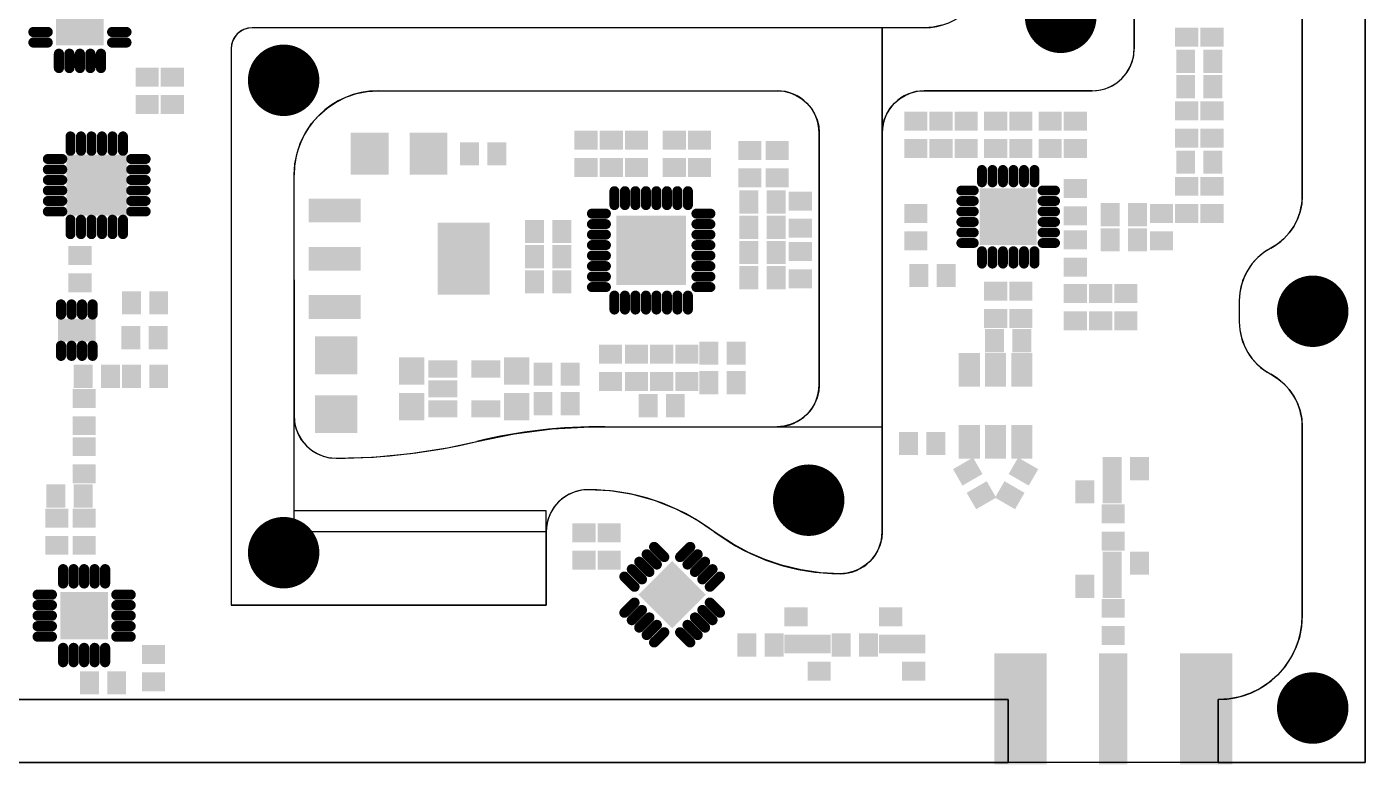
# Model space of a CAD drawing. Extents: x 0 to 122, y 0 to 96.
# Drawn here: x 58.3 to 122, y -0.1 to 35 of the extents above; entities that cross this region are included whole.
import ezdxf

# ---------------------------------------------------------------- set-up
doc = ezdxf.new("R2010")
doc.units = 0
doc.layers.add('29', color=253, linetype='CONTINUOUS')

# ---------------------------------------------------------------- blocks, each defined once
blk = doc.blocks.new('RECT')
blk.add_solid([(-0.5, -0.5), (0.5, -0.5), (-0.5, 0.5), (0.5, 0.5)])
blk = doc.blocks.new('RECT186400X77600R100')
at = {"const_width": 0.2425}
blk.add_lwpolyline([(0.4613, 0), (0.4613, 0, 0.4142), (0.34, 0.1213), (-0.34, 0.1213, 0.4142), (-0.4613, 0), (-0.4613, 0, 0.4142), (-0.34, -0.1213), (0.34, -0.1213, 0.4142)], format="xyb", close=True, dxfattribs=at)
blk.add_solid([(-0.3654, -0.0254), (0.3654, -0.0254), (-0.3654, 0.0254), (0.3654, 0.0254)])
blk = doc.blocks.new('RECT186112X75712R100')
at = {"const_width": 0.2366}
blk.add_lwpolyline([(0.4633, 0), (0.4633, 0, 0.4142), (0.345, 0.1183), (-0.345, 0.1183, 0.4142), (-0.4633, 0), (-0.4633, 0, 0.4142), (-0.345, -0.1183), (0.345, -0.1183, 0.4142)], format="xyb", close=True, dxfattribs=at)
blk.add_solid([(-0.3704, -0.0254), (0.3704, -0.0254), (-0.3704, 0.0254), (0.3704, 0.0254)])
blk = doc.blocks.new('RECT154112X77184R100')
at = {"const_width": 0.2412}
blk.add_lwpolyline([(0.361, 0), (0.361, 0, 0.4142), (0.2404, 0.1206), (-0.2404, 0.1206, 0.4142), (-0.361, 0), (-0.361, 0, 0.4142), (-0.2404, -0.1206), (0.2404, -0.1206, 0.4142)], format="xyb", close=True, dxfattribs=at)
blk.add_solid([(-0.2658, -0.0254), (0.2658, -0.0254), (-0.2658, 0.0254), (0.2658, 0.0254)])
blk = doc.blocks.new('RECT182480X75712R100')
at = {"const_width": 0.2366}
blk.add_lwpolyline([(0.452, 0), (0.452, 0, 0.4142), (0.3337, 0.1183), (-0.3337, 0.1183, 0.4142), (-0.452, 0), (-0.452, 0, 0.4142), (-0.3337, -0.1183), (0.3337, -0.1183, 0.4142)], format="xyb", close=True, dxfattribs=at)
blk.add_solid([(-0.3591, -0.0254), (0.3591, -0.0254), (-0.3591, 0.0254), (0.3591, 0.0254)])
blk = doc.blocks.new('RECT170112X74752R100')
at = {"const_width": 0.2336}
blk.add_lwpolyline([(0.4148, 0), (0.4148, 0, 0.4142), (0.298, 0.1168), (-0.298, 0.1168, 0.4142), (-0.4148, 0), (-0.4148, 0, 0.4142), (-0.298, -0.1168), (0.298, -0.1168, 0.4142)], format="xyb", close=True, dxfattribs=at)
blk.add_solid([(-0.3234, -0.0254), (0.3234, -0.0254), (-0.3234, 0.0254), (0.3234, 0.0254)])

msp = doc.modelspace()

# ---------------------------------------------------------------- linework, layer by layer
at = {"layer": '29'}
for p, q in [((122, 96), (122, 0)), ((122, 0), (122, 66)), ((119, 58), (119, 27)), ((119, 27), (119, 58)), ((111, 34), (111, 37)), ((111, 37), (111, 34)), ((101.8452, 35.1215), (101.4269, 35.0305)), ((68.134, 34.5), (68.0603, 34.342)), ((68.234, 34.6428), (68.134, 34.5)), ((68.3572, 34.766), (68.234, 34.6428)), ((68.5, 34.866), (68.3572, 34.766)), ((68.658, 34.9397), (68.5, 34.866)), ((68.8264, 34.9848), (68.658, 34.9397)), ((69, 35), (68.8264, 34.9848)), ((99, 35), (69, 35)), ((73, 35), (69, 35)), ((101, 35), (73, 35)), ((99, 11), (99, 35)), ((101, 35), (99, 35)), ((99, 35), (99, 30)), ((101.4269, 35.0305), (101, 35)), ((68.0152, 34.1736), (68, 34)), ((68, 34), (68, 7.5)), ((68, 34), (68, 30)), ((68.0603, 34.342), (68.0152, 34.1736)), ((110.9754, 33.6871), (111, 34)), ((110.782, 33.092), (110.9021, 33.382)), ((110.9021, 33.382), (110.9754, 33.6871)), ((110.1756, 32.382), (110.4142, 32.5858)), ((110.4142, 32.5858), (110.618, 32.8244)), ((110.618, 32.8244), (110.782, 33.092)), ((73.9647, 31.8637), (74.4779, 31.9658)), ((74.4779, 31.9658), (75, 32)), ((75, 32), (94, 32)), ((75, 32), (94, 32)), ((94, 32), (94.3129, 31.9754)), ((94.3129, 31.9754), (94.618, 31.9021)), ((94.618, 31.9021), (94.908, 31.782)), ((100.092, 31.782), (100.382, 31.9021)), ((100.382, 31.9021), (100.6871, 31.9754)), ((100.6871, 31.9754), (101, 32)), ((101, 32), (109, 32)), ((109, 32), (101, 32)), ((109, 32), (109.3129, 32.0246)), ((109.3129, 32.0246), (109.618, 32.0979)), ((109.618, 32.0979), (109.908, 32.218)), ((109.908, 32.218), (110.1756, 32.382)), ((72.565, 31.1734), (73, 31.4641)), ((73, 31.4641), (73.4693, 31.6955)), ((73.4693, 31.6955), (73.9647, 31.8637)), ((94.908, 31.782), (95.1756, 31.618)), ((95.1756, 31.618), (95.4142, 31.4142)), ((95.4142, 31.4142), (95.618, 31.1756)), ((99.382, 31.1756), (99.5858, 31.4142)), ((99.5858, 31.4142), (99.8244, 31.618)), ((99.8244, 31.618), (100.092, 31.782)), ((71.8266, 30.435), (72.1716, 30.8284)), ((72.1716, 30.8284), (72.565, 31.1734)), ((95.618, 31.1756), (95.782, 30.908)), ((95.782, 30.908), (95.9021, 30.618)), ((95.9021, 30.618), (95.9754, 30.3129)), ((99.0246, 30.3129), (99.0979, 30.618)), ((99.0979, 30.618), (99.218, 30.908)), ((99.218, 30.908), (99.382, 31.1756)), ((68, 30), (68, 7.5)), ((71.3045, 29.5307), (71.5359, 30)), ((71.5359, 30), (71.8266, 30.435)), ((95.9754, 30.3129), (96, 30)), ((96, 30), (96, 18)), ((96, 18), (96, 30)), ((99, 30), (99.0246, 30.3129)), ((99, 30), (99, 11)), ((71.1363, 29.0353), (71.3045, 29.5307)), ((71.0342, 28.5221), (71.1363, 29.0353)), ((71, 28), (71.0342, 28.5221)), ((71, 12), (71, 28)), ((71, 23), (71, 28)), ((119, 27), (118.9742, 26.6184)), ((118.8972, 26.2437), (118.7704, 25.8828)), ((118.9742, 26.6184), (118.8972, 26.2437)), ((118.5962, 25.5423), (118.3777, 25.2283)), ((118.7704, 25.8828), (118.5962, 25.5423)), ((118.119, 24.9466), (117.8246, 24.7024)), ((118.3777, 25.2283), (118.119, 24.9466)), ((117.1754, 24.2976), (116.881, 24.0534)), ((117.5, 24.5), (117.1754, 24.2976)), ((117.8246, 24.7024), (117.5, 24.5)), ((116.6223, 23.7717), (116.4038, 23.4577)), ((116.881, 24.0534), (116.6223, 23.7717)), ((71, 23), (71, 16.5)), ((116.2296, 23.1172), (116.1028, 22.7563)), ((116.4038, 23.4577), (116.2296, 23.1172)), ((116.0258, 22.3816), (116, 22)), ((116.1028, 22.7563), (116.0258, 22.3816)), ((116, 22), (116, 21)), ((116, 22), (116, 21)), ((116, 21), (116.0258, 20.6184)), ((116.0258, 20.6184), (116.1028, 20.2437)), ((116.1028, 20.2437), (116.2296, 19.8828)), ((116.2296, 19.8828), (116.4038, 19.5423)), ((116.4038, 19.5423), (116.6223, 19.2283)), ((116.6223, 19.2283), (116.881, 18.9466)), ((116.881, 18.9466), (117.1754, 18.7024)), ((117.1754, 18.7024), (117.5, 18.5)), ((117.5, 18.5), (117.8246, 18.2976)), ((96, 18), (95.9754, 17.6871)), ((117.8246, 18.2976), (118.119, 18.0534)), ((118.119, 18.0534), (118.3777, 17.7717)), ((95.9021, 17.382), (95.782, 17.092)), ((95.9754, 17.6871), (95.9021, 17.382)), ((118.3777, 17.7717), (118.5962, 17.4577)), ((118.5962, 17.4577), (118.7704, 17.1172)), ((71, 17), (71, 16.5)), ((71, 11), (71, 17)), ((95.4142, 16.5858), (95.1756, 16.382)), ((95.618, 16.8244), (95.4142, 16.5858)), ((95.782, 17.092), (95.618, 16.8244)), ((118.7704, 17.1172), (118.8972, 16.7563)), ((118.8972, 16.7563), (118.9742, 16.3816)), ((71, 16.5), (71.0246, 16.1871)), ((71.0246, 16.1871), (71.0979, 15.882)), ((83.2851, 15.8931), (85.1, 16)), ((85, 16), (85.8, 16)), ((85.1, 16), (99, 16)), ((85.8, 16), (94, 16)), ((94.3129, 16.0246), (94, 16)), ((94, 16), (99, 16)), ((94.618, 16.0979), (94.3129, 16.0246)), ((94.908, 16.218), (94.618, 16.0979)), ((95.1756, 16.382), (94.908, 16.218)), ((99, 16), (99, 11)), ((99, 16), (99, 11)), ((118.9742, 16.3816), (119, 16)), ((119, 16), (119, 7)), ((119, 7), (119, 16)), ((71.0979, 15.882), (71.218, 15.592)), ((71.218, 15.592), (71.382, 15.3244)), ((71.382, 15.3244), (71.5858, 15.0858)), ((78.3, 15), (79.7, 15.3)), ((79.7, 15.3), (81.4822, 15.6594)), ((81.4822, 15.6594), (83.2851, 15.8931)), ((71.5858, 15.0858), (71.8244, 14.882)), ((71.8244, 14.882), (72.092, 14.718)), ((72.092, 14.718), (72.382, 14.5979)), ((74.776, 14.5557), (76.545, 14.7226)), ((76.545, 14.7226), (78.3, 15)), ((72.382, 14.5979), (72.6871, 14.5246)), ((72.6871, 14.5246), (73, 14.5)), ((73, 14.5), (74.776, 14.5557)), ((84.0905, 12.7843), (83.8224, 12.6205)), ((84.381, 12.904), (84.0905, 12.7843)), ((84.6867, 12.9765), (84.381, 12.904)), ((85, 13), (84.6867, 12.9765)), ((86.0698, 12.939), (85, 13)), ((87.1272, 12.7653), (86.0698, 12.939)), ((88.1602, 12.4807), (87.1272, 12.7653)), ((83.3795, 12.1776), (83.2157, 11.9095)), ((83.5835, 12.4165), (83.3795, 12.1776)), ((83.8224, 12.6205), (83.5835, 12.4165)), ((89.1574, 12.0886), (88.1602, 12.4807)), ((83, 12), (71, 12)), ((83, 7.5), (83, 12)), ((83.096, 11.619), (83.0235, 11.3133)), ((83.2157, 11.9095), (83.096, 11.619)), ((90.1076, 11.5931), (89.1574, 12.0886)), ((91, 11), (90.1076, 11.5931)), ((83, 11), (71, 11)), ((83.0235, 11.3133), (83, 11)), ((83, 11), (83, 8.9)), ((91.9, 10.4), (91, 11)), ((99, 11), (98.9754, 10.6871)), ((92.6377, 10.0024), (91.9, 10.4)), ((98.9021, 10.382), (98.782, 10.092)), ((98.9754, 10.6871), (98.9021, 10.382)), ((93.4061, 9.6683), (92.6377, 10.0024)), ((94.2, 9.4), (93.4061, 9.6683)), ((98.4142, 9.5858), (98.1756, 9.382)), ((98.618, 9.8244), (98.4142, 9.5858)), ((98.782, 10.092), (98.618, 9.8244)), ((95.1193, 9.1784), (94.2, 9.4)), ((96.0554, 9.0447), (95.1193, 9.1784)), ((97, 9), (96.0554, 9.0447)), ((97.3129, 9.0246), (97, 9)), ((97.618, 9.0979), (97.3129, 9.0246)), ((97.908, 9.218), (97.618, 9.0979)), ((98.1756, 9.382), (97.908, 9.218)), ((83, 8.9), (83, 7.5)), ((68, 7.5), (83, 7.5)), ((83, 7.5), (68, 7.5)), ((118.9658, 6.4779), (118.8637, 5.9647)), ((119, 7), (118.9658, 6.4779)), ((118.8637, 5.9647), (118.6955, 5.4693)), ((118.6955, 5.4693), (118.4641, 5)), ((118.1734, 4.565), (117.8284, 4.1716)), ((118.4641, 5), (118.1734, 4.565)), ((117.435, 3.8266), (117, 3.5359)), ((117.8284, 4.1716), (117.435, 3.8266)), ((116.5307, 3.3045), (116.0353, 3.1363)), ((117, 3.5359), (116.5307, 3.3045)), ((17, 3), (105, 3)), ((105, 3), (17, 3)), ((105, 3), (105, 0)), ((105, 0), (105, 3)), ((115.5221, 3.0342), (115, 3)), ((115, 3), (115, 0)), ((115, 0), (115, 3)), ((116.0353, 3.1363), (115.5221, 3.0342)), ((105, 0), (17, 0)), ((17, 0), (105, 0)), ((115, 0), (105, 0)), ((115, 0), (122, 0)), ((122, 0), (115, 0))]:
    msp.add_line(p, q, dxfattribs=at)
at = {"layer": '29', "const_width": 1.7016}
for points in [[(107.5, 34.6492, 1), (107.5, 36.3508, 1), (107.5, 34.6492)], [(70.5, 31.6492, 1), (70.5, 33.3508, 1), (70.5, 31.6492)], [(119.5, 20.6492, 1), (119.5, 22.3508, 1), (119.5, 20.6492)], [(95.5, 11.6492, 1), (95.5, 13.3508, 1), (95.5, 11.6492)], [(70.5, 9.1492, 1), (70.5, 10.8508, 1), (70.5, 9.1492)], [(119.5, 1.7492, 1), (119.5, 3.4508, 1), (119.5, 1.7492)]]:
    msp.add_lwpolyline(points, format="xyb", dxfattribs=at)
at = {"layer": '29'}
for centre, radius, start, end in [((101, 38), 3, 270, 0), ((69, 34), 1, 90, 180), ((109, 34), 2, 270, 0), ((75, 28), 4, 90, 180), ((94, 30), 2, 0, 90), ((101, 30), 2, 90, 180), ((116.1667, 27), 2.8333, 298.0725, 0), ((118.8333, 22), 2.8333, 118.0725, 180), ((118.8333, 21), 2.8333, 180, 241.9275), ((116.1667, 16), 2.8333, 360, 61.9275), ((94, 18), 2, 270, 0), ((73, 16.5), 2, 180, 270), ((85.5713, -8.9355), 24.9365, 89.4745, 103.6181), ((73, 42.9563), 28.4563, 270, 283.6181), ((85, 11), 2, 90, 180), ((85, 3), 10, 53.1301, 90), ((97, 19), 10, 233.1301, 270), ((97, 11), 2, 270, 0), ((115, 7), 4, 270, 0)]:
    msp.add_arc(centre, radius, start, end, dxfattribs=at)

# ---------------------------------------------------------------- block references
for p, xscale, yscale in [((60.8, 35.3), 2.2632, 2.2632), ((113.45, 33.4), 0.9032, 1.1032), ((114.75, 33.4), 0.9032, 1.1032), ((79.35, 29), 0.9032, 1.1032), ((80.65, 29), 0.9032, 1.1032), ((72.9274, 26.3), 2.4683, 1.1323), ((92.65, 26.7), 0.9032, 1.1032), ((93.95, 26.7), 0.9032, 1.1032), ((109.85, 26.1), 0.9032, 1.1032), ((111.15, 26.1), 0.9032, 1.1032), ((79.0726, 24), 2.4683, 3.4323), ((92.65, 25.5), 0.9032, 1.1032), ((93.95, 25.5), 0.9032, 1.1032), ((109.85, 24.9), 0.9032, 1.1032), ((111.15, 24.9), 0.9032, 1.1032), ((72.9274, 24), 2.4683, 1.1323), ((82.45, 24.1), 0.9032, 1.1032), ((83.75, 24.1), 0.9032, 1.1032), ((92.65, 24.3), 0.9032, 1.1032), ((93.95, 24.3), 0.9032, 1.1032), ((92.65, 23.1), 0.9032, 1.1032), ((93.95, 23.1), 0.9032, 1.1032), ((63.25, 21.9), 0.9032, 1.1032), ((64.55, 21.9), 0.9032, 1.1032), ((72.9274, 21.7), 2.4683, 1.1323), ((90.75, 19.5), 0.9032, 1.1032), ((92.05, 19.5), 0.9032, 1.1032), ((78.0755, 18.75), 1.3833, 0.8124), ((80.1245, 18.75), 1.3833, 0.8124), ((63.25, 18.4), 0.9032, 1.1032), ((64.55, 18.4), 0.9032, 1.1032), ((82.85, 18.5), 0.9032, 1.1032), ((84.15, 18.5), 0.9032, 1.1032), ((90.75, 18.1), 0.9032, 1.1032), ((92.05, 18.1), 0.9032, 1.1032), ((78.0755, 17.8), 1.3833, 0.8124), ((78.0755, 16.85), 1.3833, 0.8124), ((80.1245, 16.85), 1.3833, 0.8124), ((109.95, 14), 0.9032, 1.1032), ((111.25, 14), 0.9032, 1.1032), ((108.65, 12.9), 0.9032, 1.1032), ((109.95, 12.9), 0.9032, 1.1032), ((59.65, 12.7), 0.9032, 1.1032), ((60.95, 12.7), 0.9032, 1.1032), ((109.95, 9.5), 0.9032, 1.1032), ((111.25, 9.5), 0.9032, 1.1032), ((108.65, 8.4), 0.9032, 1.1032), ((109.95, 8.4), 0.9032, 1.1032), ((92.55, 5.6), 0.9032, 1.1032), ((93.85, 5.6), 0.9032, 1.1032)]:
    msp.add_blockref('RECT', p, dxfattribs=dict(at, xscale=xscale, yscale=yscale))
for name, p in [('RECT186400X77600R100', (58.925, 34.8)), ('RECT186400X77600R100', (58.925, 34.3)), ('RECT186400X77600R100', (62.675, 34.8)), ('RECT186400X77600R100', (62.675, 34.3)), ('RECT186112X75712R100', (59.6154, 28.75)), ('RECT186112X75712R100', (63.5846, 28.75)), ('RECT186112X75712R100', (59.6154, 28.25)), ('RECT186112X75712R100', (63.5846, 28.25)), ('RECT186112X75712R100', (59.6154, 27.75)), ('RECT186112X75712R100', (59.6154, 27.25)), ('RECT186112X75712R100', (63.5846, 27.75)), ('RECT186112X75712R100', (63.5846, 27.25)), ('RECT170112X74752R100', (103.0654, 27.25)), ('RECT170112X74752R100', (106.9346, 27.25)), ('RECT186112X75712R100', (59.6154, 26.75)), ('RECT186112X75712R100', (63.5846, 26.75)), ('RECT170112X74752R100', (103.0654, 26.75)), ('RECT170112X74752R100', (106.9346, 26.75)), ('RECT186112X75712R100', (59.6154, 26.25)), ('RECT186112X75712R100', (63.5846, 26.25)), ('RECT170112X74752R100', (103.0654, 26.25)), ('RECT170112X74752R100', (106.9346, 26.25)), ('RECT170112X74752R100', (103.0654, 25.75)), ('RECT170112X74752R100', (106.9346, 25.75)), ('RECT170112X74752R100', (103.0654, 25.25)), ('RECT170112X74752R100', (103.0654, 24.75)), ('RECT170112X74752R100', (106.9346, 25.25)), ('RECT170112X74752R100', (106.9346, 24.75))]:
    msp.add_blockref(name, p, dxfattribs=at)
for p, xscale, yscale, rotation in [((113.5, 34.55), 0.9032, 1.1032, 270), ((114.7, 34.55), 0.9032, 1.1032, 270), ((64, 32.65), 0.9032, 1.1032, 90), ((65.2, 32.65), 0.9032, 1.1032, 270), ((113.45, 32.2), 0.9032, 1.1032, 180), ((114.75, 32.2), 0.9032, 1.1032, 180), ((64, 31.35), 0.9032, 1.1032, 90), ((65.2, 31.35), 0.9032, 1.1032, 270), ((113.5, 31.05), 0.9032, 1.1032, 90), ((114.7, 31.05), 0.9032, 1.1032, 90), ((100.6, 30.55), 0.9032, 1.1032, 270), ((101.8, 30.55), 0.9032, 1.1032, 90), ((103, 30.55), 0.9032, 1.1032, 90), ((104.4, 30.55), 0.9032, 1.1032, 90), ((105.6, 30.55), 0.9032, 1.1032, 270), ((107, 30.55), 0.9032, 1.1032, 90), ((108.2, 30.55), 0.9032, 1.1032, 90), ((74.6, 29), 1.8032, 2.0032, 180), ((77.4, 29), 1.8032, 2.0032, 180), ((84.9, 29.65), 0.9032, 1.1032, 90), ((86.1, 29.65), 0.9032, 1.1032, 90), ((87.3, 29.65), 0.9032, 1.1032, 270), ((89.1, 29.65), 0.9032, 1.1032, 90), ((90.3, 29.65), 0.9032, 1.1032, 90), ((113.5, 29.75), 0.9032, 1.1032, 90), ((114.7, 29.75), 0.9032, 1.1032, 90), ((92.7, 29.15), 0.9032, 1.1032, 270), ((94, 29.15), 0.9032, 1.1032, 90), ((100.6, 29.25), 0.9032, 1.1032, 270), ((101.8, 29.25), 0.9032, 1.1032, 90), ((103, 29.25), 0.9032, 1.1032, 90), ((104.4, 29.25), 0.9032, 1.1032, 90), ((105.6, 29.25), 0.9032, 1.1032, 270), ((107, 29.25), 0.9032, 1.1032, 90), ((108.2, 29.25), 0.9032, 1.1032, 90), ((61.6, 27.5), 2.9032, 2.9032, 270), ((84.9, 28.35), 0.9032, 1.1032, 90), ((86.1, 28.35), 0.9032, 1.1032, 90), ((87.3, 28.35), 0.9032, 1.1032, 270), ((89.1, 28.35), 0.9032, 1.1032, 90), ((90.3, 28.35), 0.9032, 1.1032, 90), ((113.45, 28.6), 0.9032, 1.1032, 180), ((114.75, 28.6), 0.9032, 1.1032, 180), ((92.7, 27.85), 0.9032, 1.1032, 270), ((94, 27.85), 0.9032, 1.1032, 90), ((108.2, 27.35), 0.9032, 1.1032, 270), ((113.5, 27.45), 0.9032, 1.1032, 90), ((114.7, 27.45), 0.9032, 1.1032, 90), ((95.1, 26.75), 0.9032, 1.1032, 90), ((105, 26), 2.7032, 2.7032, 270), ((100.6, 26.15), 0.9032, 1.1032, 270), ((108.2, 26.05), 0.9032, 1.1032, 270), ((112.3, 26.15), 0.9032, 1.1032, 90), ((113.5, 26.15), 0.9032, 1.1032, 90), ((114.7, 26.15), 0.9032, 1.1032, 90), ((82.45, 25.3), 0.9032, 1.1032, 180), ((83.75, 25.3), 0.9032, 1.1032, 180), ((88, 24.4), 3.3032, 3.3032, 90), ((95.1, 25.45), 0.9032, 1.1032, 90), ((100.6, 24.85), 0.9032, 1.1032, 270), ((108.2, 24.9), 0.9032, 1.1032, 90), ((112.3, 24.85), 0.9032, 1.1032, 90), ((60.8, 24.15), 0.9032, 1.1032, 270), ((95.1, 24.35), 0.9032, 1.1032, 270), ((100.75, 23.2), 0.9032, 1.1032, 180), ((102.05, 23.2), 0.9032, 1.1032, 180), ((108.2, 23.6), 0.9032, 1.1032, 90), ((60.8, 22.85), 0.9032, 1.1032, 270), ((82.45, 22.9), 0.9032, 1.1032, 180), ((83.75, 22.9), 0.9032, 1.1032, 180), ((95.1, 23.05), 0.9032, 1.1032, 270), ((104.4, 22.45), 0.9032, 1.1032, 90), ((105.6, 22.45), 0.9032, 1.1032, 90), ((108.2, 22.35), 0.9032, 1.1032, 270), ((109.4, 22.35), 0.9032, 1.1032, 270), ((110.6, 22.35), 0.9032, 1.1032, 270), ((60.65, 20.6), 1.1032, 1.8032, 270), ((104.4, 21.15), 0.9032, 1.1032, 90), ((105.6, 21.15), 0.9032, 1.1032, 90), ((108.2, 21.05), 0.9032, 1.1032, 270), ((109.4, 21.05), 0.9032, 1.1032, 270), ((110.6, 21.05), 0.9032, 1.1032, 270), ((63.22, 20.24), 0.9032, 1.1032, 180), ((64.52, 20.24), 0.9032, 1.1032, 180), ((104.35, 20.1), 0.9032, 1.1032, 180), ((105.65, 20.1), 0.9032, 1.1032, 180), ((73, 19.4), 1.8032, 2.0032, 270), ((86.06, 19.46), 0.9032, 1.1032, 90), ((87.3, 19.45), 0.9032, 1.1032, 90), ((88.5, 19.45), 0.9032, 1.1032, 270), ((89.7, 19.45), 0.9032, 1.1032, 270), ((76.6, 18.65), 1.3032, 1.2032, 270), ((81.6, 18.65), 1.3032, 1.2032, 270), ((103.15, 18.715), 1.6032, 1.0032, 270), ((104.4, 18.715), 1.6032, 1.0032, 270), ((105.65, 18.715), 1.6032, 1.0032, 270), ((60.95, 18.4), 0.9032, 1.1032, 180), ((62.25, 18.4), 0.9032, 1.1032, 180), ((86.06, 18.16), 0.9032, 1.1032, 90), ((87.3, 18.15), 0.9032, 1.1032, 90), ((88.5, 18.15), 0.9032, 1.1032, 270), ((89.7, 18.15), 0.9032, 1.1032, 270), ((61, 17.35), 0.9032, 1.1032, 270), ((73, 16.6), 1.8032, 2.0032, 270), ((76.6, 16.95), 1.3032, 1.2032, 270), ((81.6, 16.95), 1.3032, 1.2032, 270), ((82.85, 17.1), 0.9032, 1.1032, 180), ((84.15, 17.1), 0.9032, 1.1032, 180), ((87.85, 17), 0.9032, 1.1032, 180), ((89.15, 17), 0.9032, 1.1032, 180), ((61, 16.05), 0.9032, 1.1032, 270), ((103.15, 15.285), 1.6032, 1.0032, 270), ((104.4, 15.285), 1.6032, 1.0032, 270), ((105.65, 15.285), 1.6032, 1.0032, 270), ((61, 15.05), 0.9032, 1.1032, 270), ((100.25, 15.2), 0.9032, 1.1032, 180), ((101.55, 15.2), 0.9032, 1.1032, 180), ((61, 13.75), 0.9032, 1.1032, 270), ((103.075, 13.8629), 0.9032, 1.1032, 300), ((105.725, 13.8629), 0.9032, 1.1032, 240), ((103.725, 12.7371), 0.9032, 1.1032, 300), ((105.075, 12.7371), 0.9032, 1.1032, 240), ((110, 11.85), 0.9032, 1.1032, 90), ((59.7, 11.65), 0.9032, 1.1032, 90), ((61, 11.65), 0.9032, 1.1032, 270), ((84.8, 10.95), 0.9032, 1.1032, 270), ((86, 10.95), 0.9032, 1.1032, 90), ((110, 10.55), 0.9032, 1.1032, 90), ((59.7, 10.35), 0.9032, 1.1032, 90), ((61, 10.35), 0.9032, 1.1032, 270), ((84.8, 9.65), 0.9032, 1.1032, 270), ((86, 9.65), 0.9032, 1.1032, 90), ((89, 8), 2.2632, 2.2632, 45), ((61, 7), 2.2632, 2.2632, 180), ((110, 7.35), 0.9032, 1.1032, 90), ((94.9, 6.95), 0.9032, 1.1032, 90), ((99.4, 6.95), 0.9032, 1.1032, 90), ((110, 6.05), 0.9032, 1.1032, 90), ((94.9, 5.65), 0.9032, 1.1032, 90), ((96, 5.65), 0.9032, 1.1032, 90), ((97.05, 5.6), 0.9032, 1.1032, 180), ((98.35, 5.6), 0.9032, 1.1032, 180), ((99.4, 5.65), 0.9032, 1.1032, 90), ((100.5, 5.65), 0.9032, 1.1032, 90), ((64.3, 5.15), 0.9032, 1.1032, 90), ((105.5804, 2.5654), 5.2832, 2.4892, 90), ((110, 2.5654), 5.2832, 1.3462, 90), ((114.4196, 2.5654), 5.2832, 2.4892, 90), ((96, 4.35), 0.9032, 1.1032, 90), ((100.5, 4.35), 0.9032, 1.1032, 90), ((61.25, 3.8), 0.9032, 1.1032, 180), ((62.55, 3.8), 0.9032, 1.1032, 180), ((64.3, 3.85), 0.9032, 1.1032, 90)]:
    msp.add_blockref('RECT', p, dxfattribs=dict(at, xscale=xscale, yscale=yscale, rotation=rotation))
for name, p, rotation in [('RECT186400X77600R100', (59.8, 33.425), 90), ('RECT186400X77600R100', (60.3, 33.425), 90), ('RECT186400X77600R100', (60.8, 33.425), 90), ('RECT186400X77600R100', (61.3, 33.425), 90), ('RECT186400X77600R100', (61.8, 33.425), 90), ('RECT186112X75712R100', (60.35, 29.4846), 270), ('RECT186112X75712R100', (60.85, 29.4846), 270), ('RECT186112X75712R100', (61.35, 29.4846), 270), ('RECT186112X75712R100', (61.85, 29.4846), 270), ('RECT186112X75712R100', (62.35, 29.4846), 270), ('RECT186112X75712R100', (62.85, 29.4846), 270), ('RECT170112X74752R100', (103.75, 27.9346), 270), ('RECT170112X74752R100', (104.25, 27.9346), 270), ('RECT170112X74752R100', (104.75, 27.9346), 270), ('RECT170112X74752R100', (105.25, 27.9346), 270), ('RECT170112X74752R100', (105.75, 27.9346), 270), ('RECT170112X74752R100', (106.25, 27.9346), 270), ('RECT182480X75712R100', (86.25, 26.8873), 90), ('RECT182480X75712R100', (86.75, 26.8873), 90), ('RECT182480X75712R100', (87.25, 26.8873), 90), ('RECT182480X75712R100', (87.75, 26.8873), 90), ('RECT182480X75712R100', (88.25, 26.8873), 90), ('RECT182480X75712R100', (88.75, 26.8873), 90), ('RECT182480X75712R100', (89.25, 26.8873), 90), ('RECT182480X75712R100', (89.75, 26.8873), 90), ('RECT182480X75712R100', (85.5127, 26.15), 180), ('RECT182480X75712R100', (90.4873, 26.15), 180), ('RECT186112X75712R100', (60.35, 25.5154), 270), ('RECT186112X75712R100', (60.85, 25.5154), 270), ('RECT186112X75712R100', (61.35, 25.5154), 270), ('RECT186112X75712R100', (61.85, 25.5154), 270), ('RECT186112X75712R100', (62.35, 25.5154), 270), ('RECT186112X75712R100', (62.85, 25.5154), 270), ('RECT182480X75712R100', (85.5127, 25.65), 180), ('RECT182480X75712R100', (90.4873, 25.65), 180), ('RECT182480X75712R100', (85.5127, 25.15), 180), ('RECT182480X75712R100', (85.5127, 24.65), 180), ('RECT182480X75712R100', (90.4873, 25.15), 180), ('RECT182480X75712R100', (90.4873, 24.65), 180), ('RECT182480X75712R100', (85.5127, 24.15), 180), ('RECT182480X75712R100', (90.4873, 24.15), 180), ('RECT170112X74752R100', (103.75, 24.0654), 270), ('RECT170112X74752R100', (104.25, 24.0654), 270), ('RECT170112X74752R100', (104.75, 24.0654), 270), ('RECT170112X74752R100', (105.25, 24.0654), 270), ('RECT170112X74752R100', (105.75, 24.0654), 270), ('RECT170112X74752R100', (106.25, 24.0654), 270), ('RECT182480X75712R100', (85.5127, 23.65), 180), ('RECT182480X75712R100', (90.4873, 23.65), 180), ('RECT182480X75712R100', (85.5127, 23.15), 180), ('RECT182480X75712R100', (90.4873, 23.15), 180), ('RECT182480X75712R100', (85.5127, 22.65), 180), ('RECT182480X75712R100', (86.25, 21.9127), 90), ('RECT182480X75712R100', (86.75, 21.9127), 90), ('RECT182480X75712R100', (87.25, 21.9127), 90), ('RECT182480X75712R100', (87.75, 21.9127), 90), ('RECT182480X75712R100', (88.25, 21.9127), 90), ('RECT182480X75712R100', (88.75, 21.9127), 90), ('RECT182480X75712R100', (89.25, 21.9127), 90), ('RECT182480X75712R100', (89.75, 21.9127), 90), ('RECT182480X75712R100', (90.4873, 22.65), 180), ('RECT154112X77184R100', (59.9, 21.5846), 270), ('RECT154112X77184R100', (60.4, 21.5846), 270), ('RECT154112X77184R100', (60.9, 21.5846), 270), ('RECT154112X77184R100', (61.4, 21.5846), 270), ('RECT154112X77184R100', (59.9, 19.6154), 270), ('RECT154112X77184R100', (60.4, 19.6154), 270), ('RECT154112X77184R100', (60.9, 19.6154), 270), ('RECT154112X77184R100', (61.4, 19.6154), 270), ('RECT186400X77600R100', (88.0277, 9.6794), 135), ('RECT186400X77600R100', (88.3813, 10.0329), 135), ('RECT186400X77600R100', (89.6187, 10.0329), 45), ('RECT186400X77600R100', (89.9723, 9.6794), 45), ('RECT186400X77600R100', (87.6742, 9.3258), 135), ('RECT186400X77600R100', (90.3258, 9.3258), 45), ('RECT186400X77600R100', (60, 8.875), 270), ('RECT186400X77600R100', (60.5, 8.875), 270), ('RECT186400X77600R100', (61, 8.875), 270), ('RECT186400X77600R100', (61.5, 8.875), 270), ('RECT186400X77600R100', (62, 8.875), 270), ('RECT186400X77600R100', (86.9671, 8.6187), 135), ('RECT186400X77600R100', (87.3206, 8.9723), 135), ('RECT186400X77600R100', (90.6794, 8.9723), 45), ('RECT186400X77600R100', (91.0329, 8.6187), 45), ('RECT186400X77600R100', (59.125, 8), 180), ('RECT186400X77600R100', (59.125, 7.5), 180), ('RECT186400X77600R100', (62.875, 8), 180), ('RECT186400X77600R100', (62.875, 7.5), 180), ('RECT186400X77600R100', (86.9671, 7.3813), 45), ('RECT186400X77600R100', (91.0329, 7.3813), 135), ('RECT186400X77600R100', (59.125, 7), 180), ('RECT186400X77600R100', (62.875, 7), 180), ('RECT186400X77600R100', (87.3206, 7.0277), 45), ('RECT186400X77600R100', (87.6742, 6.6742), 45), ('RECT186400X77600R100', (90.3258, 6.6742), 135), ('RECT186400X77600R100', (90.6794, 7.0277), 135), ('RECT186400X77600R100', (59.125, 6.5), 180), ('RECT186400X77600R100', (62.875, 6.5), 180), ('RECT186400X77600R100', (88.0277, 6.3206), 45), ('RECT186400X77600R100', (88.3813, 5.9671), 45), ('RECT186400X77600R100', (89.6187, 5.9671), 135), ('RECT186400X77600R100', (89.9723, 6.3206), 135), ('RECT186400X77600R100', (59.125, 6), 180), ('RECT186400X77600R100', (62.875, 6), 180), ('RECT186400X77600R100', (60, 5.125), 270), ('RECT186400X77600R100', (60.5, 5.125), 270), ('RECT186400X77600R100', (61, 5.125), 270), ('RECT186400X77600R100', (61.5, 5.125), 270), ('RECT186400X77600R100', (62, 5.125), 270)]:
    msp.add_blockref(name, p, dxfattribs=dict(at, rotation=rotation))

doc.saveas('drawing.dxf')
